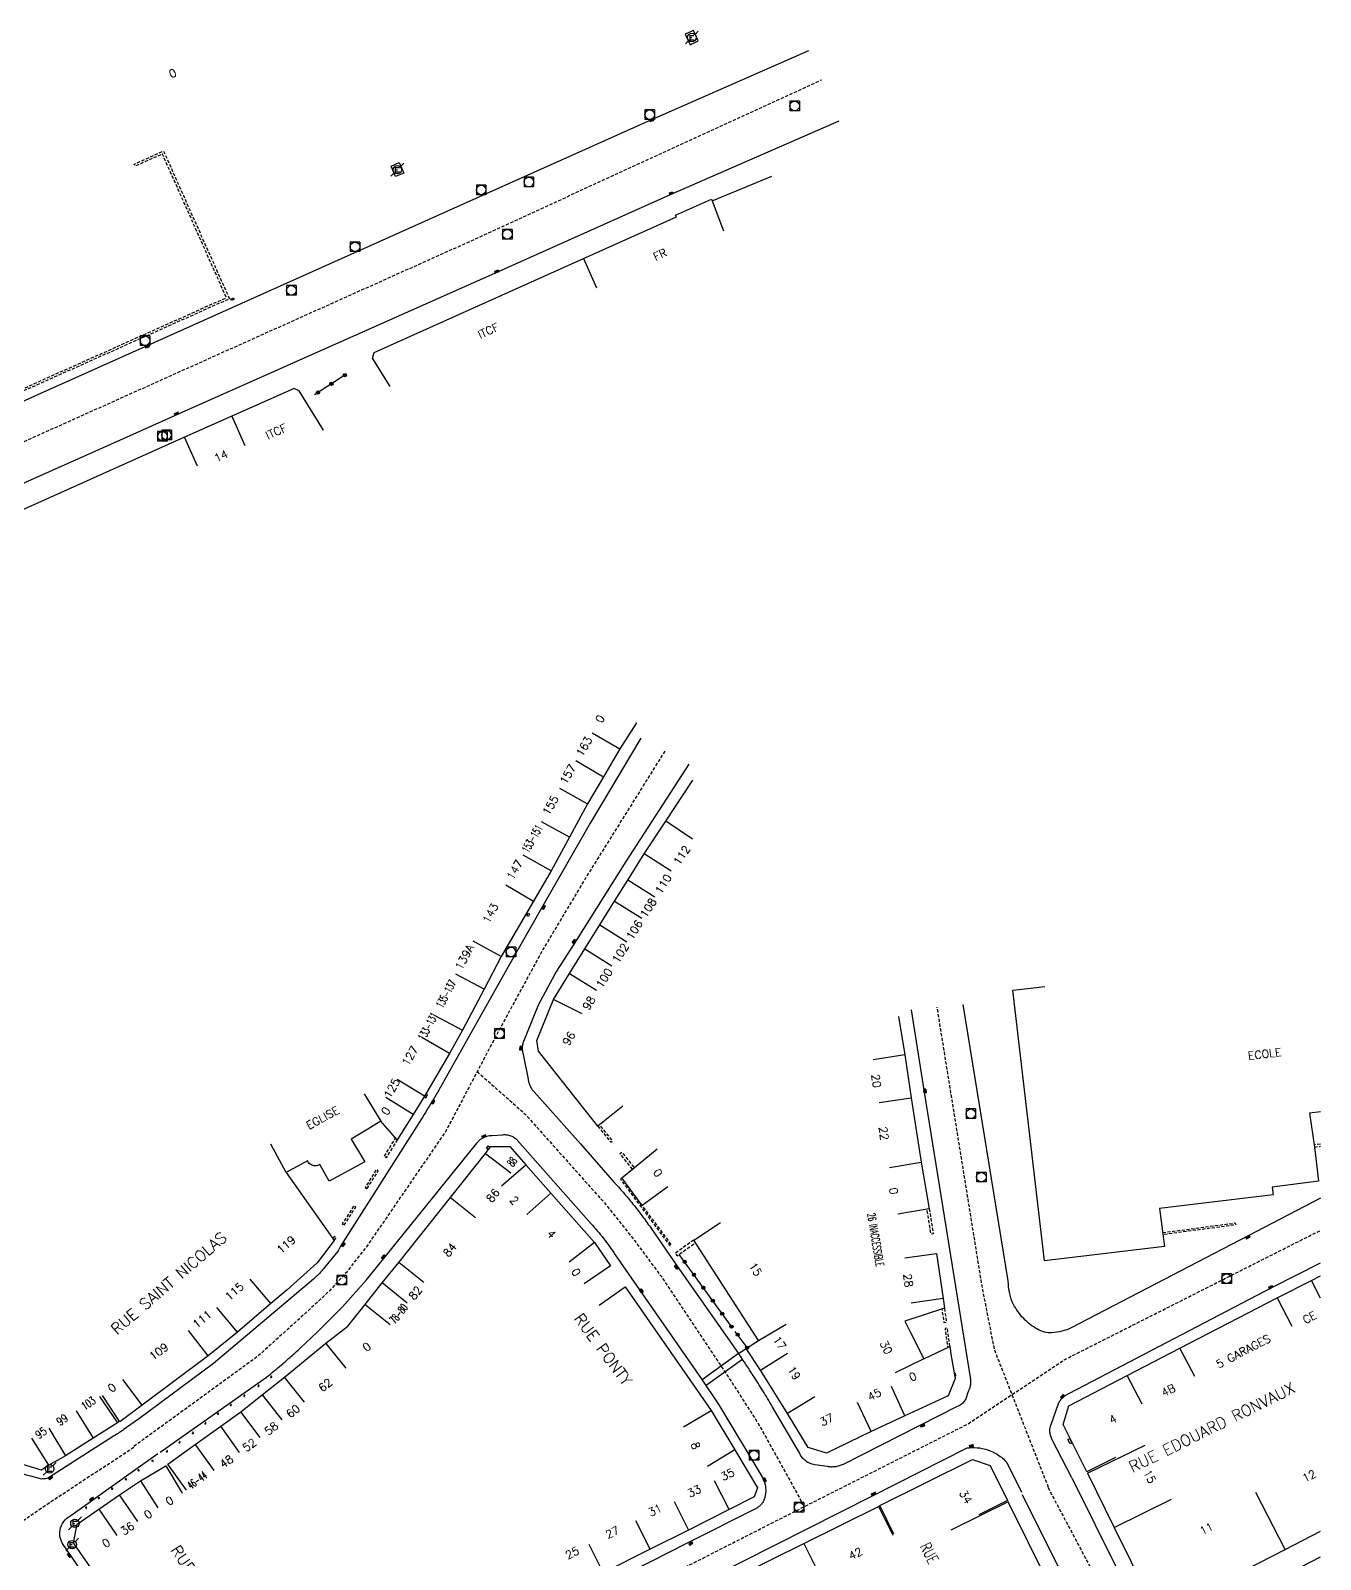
# Model space of a CAD drawing. Header units: millimetres. Extents: x 185000 to 186001, y 128000 to 129000.
# Drawn here: x 185798.6 to 186000, y 128309.4 to 128548.1 of the extents above; entities that cross this region are included whole.
import ezdxf
from ezdxf.enums import TextEntityAlignment as Align

# ---------------------------------------------------------------- set-up
doc = ezdxf.new("R2010")
doc.units = ezdxf.units.MM
doc.linetypes.add('DASHED', pattern=[0.75, 0.5, -0.25])
doc.layers.get('0').update_dxf_attribs({"linetype": 'CONTINUOUS'})
for name, color, linetype in [('W0001', 6, 'DASHED'), ('W0008', 7, 'CONTINUOUS'), ('W0017', 7, 'CONTINUOUS'), ('W0100', 7, 'CONTINUOUS'), ('W0112', 1, 'DASHED'), ('W0322', 7, 'CONTINUOUS'), ('W0400', 7, 'CONTINUOUS'), ('W0420', 7, 'CONTINUOUS'), ('W0471', 7, 'CONTINUOUS'), ('W0984', 7, 'CONTINUOUS'), ('W0989', 7, 'CONTINUOUS'), ('W0991', 7, 'CONTINUOUS'), ('W1102', 7, 'CONTINUOUS')]:
    doc.layers.add(name, color=color, linetype=linetype)
doc.styles.get("Standard").update_dxf_attribs({"font": 'romans.shx', "width": 0.85})

# ---------------------------------------------------------------- blocks, each defined once
blk = doc.blocks.new('T420')
for p, q in [((0.75, 0.75), (-0.75, 0.75)), ((-0.75, 0.75), (-0.75, -0.75)), ((0.75, 0.75), (0.75, -0.75)), ((0.75, -0.75), (-0.75, -0.75))]:
    blk.add_line(p, q)
blk.add_ellipse((0, 0), major_axis=(-0.53, 0.53), ratio=1, start_param=3.926991, end_param=10.210176)
blk = doc.blocks.new('T400')
for p, q in [((-0.15, 0.3), (0.15, 0.3)), ((-0.15, -0.25), (-0.15, 0.3)), ((-0.15, 0.15), (0.15, 0.15)), ((-0.15, 0), (0.15, 0)), ((0.15, 0.3), (0.15, -0.25)), ((-0.15, -0.15), (0.15, -0.15)), ((-0.15, -0.25), (-0.15, -0.3)), ((-0.15, -0.3), (0.15, -0.3)), ((0.15, -0.3), (0.15, -0.25))]:
    blk.add_line(p, q)
blk = doc.blocks.new('t322o')
at = {"color": 0, "linetype": 'Continuous'}
for radius in [0.25, 0.15]:
    blk.add_circle((0, 0), radius, dxfattribs=at)
blk = doc.blocks.new('T471')
for p, q in [((-0.333334, 0.333334), (-0.333334, -0.333334)), ((-0.333334, 0.333334), (0.333334, 0.333334)), ((-0.333334, 0), (0, 0)), ((0.500001, 0.500001), (1.000002, 1.000002)), ((-0.500001, -0.500001), (-1.000002, -1.000002)), ((-0.333334, -0.333334), (0.333334, -0.333334))]:
    blk.add_line(p, q)
blk.add_ellipse((0, 0), major_axis=(0.471405, 0.471405), ratio=1, start_param=5.4977871438, end_param=11.780972451)

msp = doc.modelspace()

# ---------------------------------------------------------------- linework, layer by layer
at = {"layer": 'W0001', "flags": 128}
for points in [[(185669.33, 128398.04), (185675.23, 128408.58), (185683.38, 128414.33), (185707.08, 128436.7), (185722.99, 128450.64), (185776.4, 128474.43), (185867.28, 128515.23), (185922.11, 128540.43)], [(185897.63, 128435.6), (185885.47, 128416.13), (185878.59, 128404.6), (185871.88, 128392.27), (185863.37, 128376.14), (185851.03, 128358.18), (185847.9, 128354.2), (185845.31, 128351.35), (185841.56, 128347.86), (185834.05, 128341.07), (185814.65, 128326.95)], [(185957.54, 128320.61), (185949.13, 128342.06), (185947.17, 128352.06), (185940.15, 128395.62)], [(185868.34, 128385.54), (185875.83, 128378.9), (185888.43, 128364.78), (185893.2, 128358.76), (185897.04, 128353.58), (185908.13, 128336.96), (185912.42, 128330.25), (185919.4, 128317.61)], [(185867.42, 128291.16), (185914.27, 128315.02), (185944.9, 128330.5), (185959.92, 128340.51), (186000, 128360.75)], [(185814.71, 128326.84), (185801.76, 128318.34), (185779.19, 128302.97), (185752.4, 128283.34), (185744.33, 128276.19), (185730.64, 128261.43), (185714.42, 128242.59), (185703.92, 128230.57), (185700.88, 128226.92), (185695.55, 128223.11), (185689.77, 128219.76), (185680.18, 128214.74), (185671.35, 128210.48), (185666.02, 128208.35), (185659.63, 128207.28), (185653.84, 128208.65), (185651.86, 128210.93), (185650.04, 128212.6), (185646.59, 128214.86), (185643.85, 128215.32), (185639.28, 128215.16), (185614.17, 128209.68), (185607.32, 128206.03), (185604.88, 128203.29), (185600.32, 128198.72), (185595.3, 128190.81), (185588.75, 128184.27), (185582.02, 128177.49), (185569.08, 128168.21), (185565.13, 128166.53), (185557.97, 128163.49), (185544.58, 128153.14), (185541.23, 128149.79), (185538.03, 128147.21), (185532.71, 128145.68), (185526.7, 128144.86), (185506.87, 128141.99)]]:
    msp.add_lwpolyline(points, dxfattribs=at)
at = {"layer": 'W0001'}
msp.add_lwpolyline([(185957.47, 128320.58), (185969.03, 128298.78), (185974.7, 128287.34)], dxfattribs=at)
at = {"layer": 'W0008', "flags": 128}
for points in [[(185788.31, 128486.09), (185799.6, 128491.21), (185816.46, 128498.78), (185869.78, 128522.65), (185895.24, 128534.08), (185920.14, 128544.97)], [(185909.79, 128340.62), (185904.11, 128336.55)]]:
    msp.add_lwpolyline(points, dxfattribs=at)
for points in [[(185768.37, 128381.83, 0.003466), (185767.5, 128383.06, 0.003466), (185766.62, 128384.28, 0.003087), (185765.81, 128385.36, 0.003087), (185765, 128386.43), (185762.16, 128390.63), (185748.86, 128408.19), (185733.1, 128428.5), (185726.09, 128437.5, -0.140232), (185724.34, 128439.49, -0.140232), (185723.92, 128442.11, -0.123909), (185724.75, 128444.3, -0.123909), (185726.53, 128445.84), (185739.77, 128451.77), (185751.5, 128456.98), (185760.63, 128461.04), (185774.17, 128467.07), (185811.13, 128483.54), (185822.18, 128488.47), (185871.66, 128510.46), (185898.96, 128522.71), (185924.86, 128534)], [(185893.87, 128437.63), (185885.99, 128424.36), (185878.37, 128411.09), (185873.45, 128402.38), (185863.14, 128384.06, -0.002527), (185862.23, 128382.47, -0.002527), (185861.29, 128380.9, -0.002215), (185860.46, 128379.52, -0.002215), (185859.62, 128378.16), (185847.01, 128358.29), (185846.64, 128357.55), (185844.51, 128354.95, -0.011836), (185844.08, 128354.45, -0.011836), (185843.63, 128353.96, -0.010677), (185843.21, 128353.55, -0.010677), (185842.76, 128353.15), (185827.17, 128339.99), (185815.42, 128331.26), (185813.06, 128329.6)], [(185901.39, 128433.57), (185891.55, 128418.35), (185883.78, 128406.03), (185880.73, 128401.23), (185877.92, 128396.03), (185875.57, 128390.25, 0.047504), (185875.41, 128389.74, 0.047504), (185875.36, 128389.21, 0.044976), (185875.4, 128388.71, 0.044976), (185875.53, 128388.22), (185876.29, 128384.38, 0.044396), (185876.39, 128383.82, 0.044396), (185876.6, 128383.28, 0.041961), (185876.87, 128382.82, 0.041961), (185877.22, 128382.41), (185884.44, 128374.26), (185889.79, 128368.18, -0.008932), (185891.35, 128366.43, -0.008932), (185892.84, 128364.63, -0.008633), (185894.22, 128362.84, -0.008633), (185895.54, 128361), (185899.58, 128355.14), (185909.15, 128341.51)], [(186000, 128365.8), (185988.72, 128359.9), (185961.1, 128345.56, -0.106402), (185958.08, 128344.76, -0.142816), (185955.8, 128345.31, -0.071708), (185953.68, 128346.97, -0.070611), (185952.08, 128349.19, -0.065997), (185951.48, 128350.84, -0.056205), (185951.26, 128352.89), (185944.21, 128396.04)], [(185936.1, 128395.2), (185938.11, 128382.34), (185945.34, 128337.47, -0.035733), (185945.36, 128336.94, -0.035733), (185945.29, 128336.42, -0.034906), (185945.16, 128335.92, -0.034906), (185944.96, 128335.44), (185944.68, 128334.6, -0.064391), (185944.36, 128334.04, -0.064391), (185943.9, 128333.58, -0.035096), (185943.61, 128333.38, -0.035096), (185943.29, 128333.23), (185925.48, 128324.21, -0.04238), (185924.84, 128323.96, -0.04238), (185924.17, 128323.83, -0.03477), (185923.61, 128323.8, -0.03477), (185923.05, 128323.86), (185921.03, 128324.15, -0.062981), (185920.3, 128324.36, -0.062981), (185919.64, 128324.74, -0.067303), (185919.06, 128325.31, -0.067303), (185918.66, 128326.02), (185914.39, 128333.27, 0.004986), (185912.93, 128335.69, 0.004986), (185911.42, 128338.09, 0.003627), (185910.3, 128339.81, 0.003627), (185909.15, 128341.51), (185903.47, 128337.44)], [(185813.07, 128329.58, -0.000673), (185812.98, 128329.52, -0.010733), (185811.54, 128328.6), (185801.4, 128322.1, -0.024935), (185801.09, 128322.01, -0.024935), (185800.78, 128321.95, -0.025398), (185800.46, 128321.93, -0.025398), (185800.13, 128321.93), (185798.63, 128322.35, -0.059447), (185797.68, 128322.63, -0.059447), (185796.83, 128323.12, -0.083046), (185795.87, 128324.12, -0.083046), (185795.3, 128325.37), (185773.98, 128370.72), (185771.04, 128376.99), (185769.16, 128380.57), (185768.37, 128381.83)], [(185818.83, 128326.1), (185835.44, 128337.84, 0.004014), (185836.62, 128338.8, 0.004014), (185837.79, 128339.78, 0.005077), (185839.24, 128341.04, 0.005077), (185840.67, 128342.34), (185843.33, 128344.86), (185847.3, 128348.82), (185851.07, 128353.04), (185854.59, 128357.42), (185868.32, 128374.41, -0.050364), (185868.69, 128374.83, -0.050364), (185869.13, 128375.17, -0.071236), (185869.85, 128375.48, -0.071236), (185870.63, 128375.58), (185872.31, 128375.69, -0.070153), (185873.05, 128375.67, -0.070153), (185873.76, 128375.45, -0.052604), (185874.24, 128375.16, -0.052604), (185874.64, 128374.78), (185886.11, 128361.78, -0.010952), (185887.11, 128360.65, -0.010952), (185888.07, 128359.48, -0.011219), (185888.99, 128358.24, -0.011219), (185889.86, 128356.95), (185903.31, 128337.61), (185906.04, 128333.53), (185912.87, 128322.16, -0.0375), (185913.13, 128321.59, -0.0375), (185913.3, 128321, -0.028908), (185913.36, 128320.52, -0.028908), (185913.38, 128320.04), (185913.23, 128319.04, -0.057306), (185913.03, 128318.49, -0.057306), (185912.71, 128317.99, -0.052316), (185912.33, 128317.61, -0.052316), (185911.87, 128317.32), (185900.99, 128311.84), (185878.42, 128300.36)], [(185961.16, 128322.12), (185958.08, 128328.14, -0.061593), (185957.84, 128328.76, -0.061593), (185957.76, 128329.43, -0.047315), (185957.81, 128329.94, -0.047315), (185957.96, 128330.43), (185959.09, 128333.72, -0.05005), (185959.42, 128334.26, -0.05005), (185959.86, 128334.73, -0.043532), (185960.31, 128335.06, -0.043532), (185960.8, 128335.31), (185992.52, 128351.87), (186000, 128355.68)], [(185868.77, 128288.23), (185877.97, 128292.93), (185904.7, 128306.47), (185930.06, 128319.3), (185944.84, 128326.78, -0.054704), (185946.38, 128326.82, -0.054704), (185947.89, 128326.53, -0.067303), (185949.6, 128325.73, -0.067303), (185951.04, 128324.5), (185953.32, 128319.85)], [(185820.77, 128286.78), (185814.2, 128296.44), (185803.68, 128311.69, -0.093749), (185803.23, 128312.77, -0.093749), (185803.2, 128313.94, -0.117598), (185803.77, 128315.29, -0.117598), (185804.88, 128316.23), (185818.47, 128325.92)], [(185961.17, 128322.13), (185972.18, 128299.99, 0.2242), (185975, 128297.94, 0.1685), (185977.96, 128298.4), (186000, 128309.79)]]:
    msp.add_lwpolyline(points, format="xyb", dxfattribs=at)
at = {"layer": 'W0008'}
msp.add_lwpolyline([(185964.64, 128297.06), (185953.5, 128319.48)], dxfattribs=at)
at = {"layer": 'W0017', "flags": 128}
for points in [[(185902.83, 128546.48), (185902.1, 128548.1), (185900.82, 128547.53), (185901.56, 128545.9)], [(185856.16, 128527.48), (185856.85, 128525.86), (185855.57, 128525.32), (185854.88, 128526.94)]]:
    msp.add_lwpolyline(points, close=True, dxfattribs=at)
msp.add_lwpolyline([(185909.15, 128341.51), (185910.34, 128342.31)], dxfattribs=at)
at = {"layer": 'W0100', "flags": 128}
for points in [[(185854.75, 128492.52), (185852.11, 128496.77), (185851.99, 128496.97), (185852.22, 128497.82), (185884.91, 128512.5), (185899.44, 128519.02), (185899.32, 128519.28), (185904.92, 128521.79), (185905.04, 128521.51), (185914.32, 128525.35)], [(185844.32, 128485.72), (185840.55, 128491.84), (185839.77, 128492.24), (185830.04, 128487.87), (185822.62, 128484.64), (185749.64, 128451.87), (185744.28, 128449.46), (185746.33, 128444.9)], [(185893.21, 128440.03), (185890.6, 128435.93), (185888.03, 128431.6), (185885.57, 128427.34), (185882.76, 128422.16)], [(185891.09, 128380.13), (185887.17, 128377.03), (185877.89, 128388.76), (185877.63, 128390.38), (185880.27, 128396.8), (185882.72, 128400.88), (185885.13, 128404.71), (185887.48, 128408.47), (185889.79, 128412.18), (185891.87, 128415.43), (185894.42, 128419.53), (185897.8, 128424.63), (185902, 128431.05)], [(186000, 128379.27), (185998.3, 128379.05), (185999.05, 128373.77), (185999.69, 128368.44), (185992.46, 128367.51), (185992.6, 128366.31), (185974.85, 128364.18), (185975.64, 128358.26), (185956.94, 128356), (185951.98, 128398.28), (185956.95, 128398.86)], [(185934.11, 128394.14), (185935.1, 128388.16), (185936.07, 128381.44), (185937.65, 128371.39), (185938.92, 128364.12), (185933.99, 128363.26)], [(185812.49, 128330.92), (185812.17, 128330.69), (185808.38, 128328.32), (185804.02, 128325.57), (185801.45, 128324.07), (185800.31, 128323.29), (185797.36, 128324.17), (185792.2, 128335.29), (185789.49, 128341.12), (185786.77, 128347.05), (185784.07, 128352.88), (185781.2, 128359.07), (185778.86, 128363.91), (185776.55, 128368.7), (185774.41, 128373.42), (185772.18, 128378.13), (185770.11, 128382.41)], [(185822.94, 128320.19), (185820, 128324.24), (185824.28, 128327.34), (185828.28, 128330.16), (185831.4, 128332.41), (185834.73, 128335.06), (185838.22, 128337.83), (185844.72, 128343.14), (185848.11, 128345.82), (185850.82, 128349.2), (185853.51, 128352.55), (185856.11, 128355.74), (185864.14, 128365.87), (185869.62, 128372.76), (185870.4, 128373.84), (185873.45, 128373.85), (185875.92, 128370.98), (185879.83, 128366.56), (185886.64, 128358.86), (185889.14, 128355.23), (185885.03, 128352.39)], [(185898.12, 128367.57), (185894.08, 128364.62), (185890.92, 128368.94), (185892.57, 128370.3), (185896.42, 128373.49)], [(185935.11, 128356.46), (185940.06, 128357.16), (185941.07, 128350.11), (185941.28, 128348.58), (185935.11, 128346.59), (185936, 128344.83), (185938.09, 128340.67), (185942.14, 128342.64), (185942.36, 128341.13), (185942.94, 128337.62), (185941.86, 128334.91), (185935.11, 128331.81), (185929.84, 128329.35), (185922.85, 128325.96), (185919.99, 128326.84), (185916.8, 128332.14), (185912.55, 128338.9), (185910.34, 128342.31), (185912.27, 128343.56), (185902.14, 128359.24), (185906.34, 128361.96)], [(185967.99, 128325.27), (185963.51, 128323.04), (185959.81, 128330.45), (185960.74, 128333.33), (185969.83, 128338.07), (185978.06, 128342.36), (185993.26, 128350.24), (185998.6, 128352.95), (186000, 128353.66)], [(185887.35, 128349.07), (185891.46, 128351.92), (185904.85, 128332.65), (185908.55, 128326.46), (185912.11, 128320.53), (185911.6, 128319.14), (185907.65, 128317.18), (185901.34, 128313.96), (185895.34, 128310.95), (185887.99, 128307.29), (185882.52, 128304.55), (185877.63, 128302.1), (185872.64, 128299.65), (185870.43, 128304.14)], [(185933.4, 128313.29), (185931.18, 128317.77), (185945.66, 128324.95), (185948.41, 128324.06), (185951.15, 128318.57), (185946.67, 128316.34)], [(185827.12, 128288.75), (185822.95, 128285.99), (185819.56, 128291.12), (185814.49, 128298.6), (185812.09, 128302.1), (185805.31, 128311.95), (185805.87, 128314.89), (185809.24, 128317.21), (185812.5, 128319.44), (185815.76, 128321.65), (185819.69, 128324), (185822.26, 128319.71)], [(185900.73, 128296.95), (185898.48, 128301.42), (185906.51, 128305.45), (185914.19, 128309.31), (185919.33, 128311.84), (185931, 128317.66), (185933.23, 128313.18)]]:
    msp.add_lwpolyline(points, dxfattribs=at)
for points in [[(185830.27, 128506.37), (185830.37, 128506.16), (185829.97, 128505.97), (185829.87, 128506.18)], [(185876.52, 128410.16), (185876.34, 128409.77), (185876.08, 128409.89), (185876.27, 128410.28)], [(185860.3, 128381.44), (185860.59, 128381.92), (185860.38, 128382.05), (185860.09, 128381.57)], [(185869.77, 128373.54), (185870.05, 128373.94), (185870.31, 128373.76), (185870.02, 128373.36)], [(185943.05, 128338.05), (185943, 128338.42), (185942.85, 128338.4), (185942.9, 128338.03)], [(185960.92, 128327.41), (185960.58, 128328.11), (185960.86, 128328.24), (185961.2, 128327.54)]]:
    msp.add_lwpolyline(points, close=True, dxfattribs=at)
for points in [[(185882.74, 128422.14), (185879.89, 128416.9), (185877.14, 128412.18), (185872.08, 128403.52), (185869.43, 128398.41), (185866.02, 128391.99), (185864.01, 128388.37), (185860.11, 128381.7), (185858.31, 128378.85), (185855.84, 128374.89), (185853.28, 128377.81), (185851.23, 128376.56), (185848.66, 128375), (185850.76, 128371.45), (185845.2, 128368.44), (185843.74, 128371.04, -0.097034), (185843.29, 128370.85, -0.097034), (185842.8, 128370.85, -0.126204), (185842.23, 128371.11, -0.126204), (185841.85, 128371.62), (185838.51, 128369.81), (185845.99, 128359.19), (185843.36, 128355.67), (185838.67, 128351.47), (185836.09, 128349.32), (185830.9, 128344.88), (185826.32, 128341.17), (185816, 128333.44), (185812.52, 128330.88), (185809.8, 128334.95)], [(185963.65, 128322.82), (185967.79, 128314.35), (185973.02, 128303.83), (185973.56, 128304.1, -0.137333), (185977.43, 128302.85), (185977.71, 128302.31), (185994.47, 128310.93), (186000, 128313.76)], [(185849.72, 128275.61), (185865.46, 128254.8), (185877.53, 128239.11, 0.17), (185879.46, 128237.74, 0.2001), (185881.89, 128238.27), (185895.49, 128247.49), (185921.11, 128265.13), (185933.67, 128273.82), (185954.7, 128288.24), (185959.47, 128291.49, 0.1055), (185961.53, 128293.95, 0.1075), (185961.87, 128295.82, 0.1089), (185961.34, 128297.99), (185957.55, 128305.65), (185951.26, 128318.36)]]:
    msp.add_lwpolyline(points, format="xyb", dxfattribs=at)
at = {"layer": 'W0112', "flags": 128}
for points in [[(185819.35, 128529.3), (185827.6, 128510.78), (185829.64, 128506.22), (185796.16, 128491.24), (185794.12, 128495.81), (185794.45, 128495.95), (185796.34, 128491.71), (185829.17, 128506.4), (185819.18, 128528.83), (185814.93, 128526.93), (185814.79, 128527.26)], [(185887.17, 128377.03), (185889.19, 128374.52), (185889.47, 128374.74), (185887.45, 128377.25)], [(185851.14, 128367.27), (185852.88, 128370.06), (185852.58, 128370.25), (185850.84, 128367.46)], [(185847.55, 128361.56), (185849.36, 128364.39), (185849.06, 128364.58), (185847.25, 128361.76)]]:
    msp.add_lwpolyline(points, close=True, dxfattribs=at)
for points in [[(185855.84, 128374.89), (185854.11, 128372.08), (185853.8, 128372.26), (185855.59, 128375.17)], [(185892.57, 128370.3), (185890.61, 128372.75), (185890.89, 128372.97), (185892.84, 128370.53)], [(186000, 128374.24), (185999, 128374.12)], [(185999.05, 128373.77), (186000, 128373.88)], [(185890.96, 128368.89), (185890.72, 128368.71), (185898.4, 128358.37), (185898.64, 128358.55), (185894.12, 128364.64)], [(185938.92, 128364.12), (185939.55, 128360.23), (185939.2, 128360.18), (185938.57, 128364.05)], [(185975.36, 128360.4), (185986.71, 128361.91), (185986.74, 128361.6), (185975.4, 128360.09)], [(185845.99, 128359.19), (185846.33, 128359.61), (185846.05, 128359.83), (185845.77, 128359.49)], [(185902.14, 128359.24), (185899.25, 128357.17), (185899.54, 128356.77), (185902.4, 128358.83)], [(185941.28, 128348.58), (185941.61, 128346.39), (185941.26, 128346.34), (185940.94, 128348.47)], [(185942.14, 128342.64), (185941.73, 128345.49), (185941.38, 128345.44), (185941.8, 128342.48)], [(185931, 128317.66), (185931.19, 128317.76)], [(185931.16, 128317.34), (185931.35, 128317.44)]]:
    msp.add_lwpolyline(points, dxfattribs=at)
for points in [[(185834.06, 128336.5, 0.977486), (185834.26, 128336.49, 1.023033)], [(185836.05, 128337.89, 0.977486), (185836.25, 128337.87, 1.023033)], [(185831.86, 128334.94, 0.977486), (185832.06, 128334.92, 1.023033)], [(185827.75, 128332.14, 0.977486), (185827.95, 128332.12, 1.023033)], [(185829.74, 128333.49, 0.977486), (185829.94, 128333.47, 1.023033)], [(185823.81, 128329.14, 0.977486), (185824.01, 128329.12, 1.023033)], [(185825.78, 128330.65, 0.977486), (185825.98, 128330.64, 1.023033)], [(185821.75, 128327.69, 0.977486), (185821.95, 128327.67, 1.023033)], [(185817.66, 128324.64, 1.023033), (185817.59, 128324.83, 0.977486)], [(185819.77, 128326.27, 0.977486), (185819.97, 128326.25, 1.023033)], [(185813.52, 128321.77, 1.023033), (185813.45, 128321.96, 0.977486)], [(185815.48, 128323.16, 1.023033), (185815.41, 128323.35, 0.977486)], [(185811.37, 128320.3, 1.023033), (185811.3, 128320.48, 0.977486)], [(185807.28, 128317.34, 1.023033), (185807.21, 128317.53, 0.977486)], [(185809.28, 128318.83, 1.023033), (185809.21, 128319.01, 0.977486)]]:
    msp.add_lwpolyline(points, format="xyb", close=True, dxfattribs=at)
at = {"layer": 'W0322', "flags": 128}
for points in [[(185847.66, 128494.31), (185847.1, 128493.94), (185842.9, 128491.21)], [(185908.05, 128345.72), (185899.88, 128357)], [(185910.49, 128342.44), (185908.63, 128344.97)]]:
    msp.add_lwpolyline(points, dxfattribs=at)
at = {"layer": 'W1102'}
for p, q in [((185905.04, 128521.51), (185906.78, 128516.83)), ((185884.91, 128512.5), (185886.96, 128507.94)), ((185830.04, 128487.87), (185832.06, 128483.3)), ((185824.64, 128480.07), (185822.62, 128484.64)), ((185886.28, 128438.45), (185890.6, 128435.93)), ((185883.71, 128434.12), (185888.03, 128431.6)), ((185881.2, 128429.79), (185885.57, 128427.34)), ((185901.96, 128421.86), (185897.8, 128424.63)), ((185882.76, 128422.16), (185878.36, 128424.54)), ((185879.89, 128416.9), (185875.53, 128419.36)), ((185898.63, 128416.82), (185894.42, 128419.53)), ((185896.09, 128412.76), (185891.87, 128415.43)), ((185872.82, 128414.7), (185877.14, 128412.18)), ((185889.79, 128412.18), (185894.02, 128409.52)), ((185887.48, 128408.47), (185891.72, 128405.82)), ((185872.08, 128403.52), (185867.7, 128405.93)), ((185885.13, 128404.71), (185889.36, 128402.05)), ((185869.43, 128398.41), (185865, 128400.74)), ((185882.72, 128400.88), (185886.98, 128398.26)), ((185884.74, 128394.56), (185880.27, 128396.8)), ((185861.63, 128394.38), (185866.02, 128391.99)), ((185864.01, 128388.37), (185859.67, 128390.85)), ((185935.1, 128388.16), (185930.16, 128387.37)), ((185860.11, 128381.7), (185855.85, 128384.3)), ((185850.68, 128382.08), (185853.28, 128377.81)), ((185858.31, 128378.85), (185854.07, 128381.51)), ((185931.12, 128380.7), (185936.07, 128381.44)), ((185838.51, 128369.81), (185836.12, 128374.2)), ((185869.62, 128372.76), (185873.6, 128369.73)), ((185872.15, 128367.69), (185875.92, 128370.98)), ((185932.72, 128370.57), (185937.65, 128371.39)), ((185864.14, 128365.87), (185868.06, 128362.76)), ((185876.08, 128363.25), (185879.83, 128366.56)), ((185886.64, 128358.86), (185882.7, 128355.78)), ((185860.01, 128352.61), (185856.11, 128355.74)), ((185836.09, 128349.32), (185832.86, 128353.14)), ((186000, 128350.19), (185998.6, 128352.95)), ((185857.39, 128349.41), (185853.51, 128352.55)), ((185830.9, 128344.88), (185827.7, 128348.72)), ((185850.82, 128349.2), (185854.72, 128346.07)), ((185941.07, 128350.11), (185936.12, 128349.4)), ((185993.26, 128350.24), (185995.54, 128345.79)), ((185912.27, 128343.56), (185916.57, 128346.11)), ((185826.32, 128341.17), (185823.25, 128345.12)), ((185844.69, 128343.11), (185847.84, 128339.23)), ((185912.55, 128338.9), (185916.76, 128341.6)), ((185980.37, 128337.93), (185978.06, 128342.36)), ((185938.09, 128340.67), (185933.59, 128338.49)), ((185816, 128333.44), (185813.01, 128337.46)), ((185841.36, 128333.94), (185838.22, 128337.83)), ((185935.11, 128331.81), (185933.01, 128336.35)), ((185972.14, 128333.63), (185969.83, 128338.07)), ((185809.36, 128334.83), (185812.17, 128330.69)), ((185834.73, 128335.06), (185837.84, 128331.15)), ((185921.06, 128334.76), (185916.8, 128332.14)), ((185929.84, 128329.35), (185927.69, 128333.86)), ((185805.72, 128332.56), (185808.38, 128328.32)), ((185834.42, 128328.42), (185831.4, 128332.41)), ((185900.56, 128330.08), (185904.85, 128332.65)), ((185801.42, 128329.85), (185804.02, 128325.57)), ((185831.19, 128326.09), (185828.28, 128330.16)), ((185801.45, 128324.07), (185798.78, 128328.3)), ((185824.28, 128327.34), (185827.19, 128323.27)), ((185963.65, 128322.82), (185972.63, 128327.22)), ((185908.55, 128326.46), (185904.27, 128323.89)), ((185815.76, 128321.65), (185818.45, 128317.43)), ((185907.65, 128317.18), (185905.4, 128321.65)), ((185994.47, 128310.93), (185989.9, 128319.82)), ((185809.24, 128317.21), (185812.07, 128313.09)), ((185815.32, 128315.31), (185812.5, 128319.44)), ((185899.08, 128318.42), (185901.34, 128313.96)), ((185951.26, 128318.36), (185942.29, 128313.93)), ((185967.79, 128314.35), (185976.77, 128318.76)), ((185895.34, 128310.95), (185893.1, 128315.42)), ((185885.76, 128311.76), (185887.99, 128307.29)), ((185919.33, 128311.84), (185921.55, 128307.36))]:
    msp.add_line(p, q, dxfattribs=at)

# ---------------------------------------------------------------- block references
at = {"layer": 'W0322'}
for p, rotation in [((185847.66, 128494.31), 213.0408940620135), ((185843.47, 128491.58), 213.0408940617072), ((185845.57, 128492.95), 213.0408940617072), ((185900.72, 128355.84), 125.8915508178907), ((185902.19, 128353.82), 125.8915508178907), ((185903.65, 128351.79), 125.8915508178907), ((185905.12, 128349.77), 125.8915508178907), ((185906.58, 128347.74), 125.8915508178907), ((185908.05, 128345.72), 125.8915508178907), ((185909.01, 128344.46), 126.2454091970233), ((185910.49, 128342.44), 126.2454091970233)]:
    msp.add_blockref('t322o', p, dxfattribs=dict(at, rotation=rotation))
at = {"layer": 'W0400'}
for p, rotation in [((185895.59, 128534.1), 108.5942329281552), ((185898.62, 128522.69), 289.7898879641745), ((185871.37, 128510.47), 292.6808061100027), ((185816.84, 128498.77), 114.0729522332776), ((185821.4, 128488.29), 115.1705616027768), ((185878.68, 128411.22), 336.7396109496052), ((185883.46, 128405.83), 143.2832883578009), ((185875.18, 128389.19), 173.5835785087244), ((185938.25, 128382.51), 186.7344004925094), ((185861.43, 128380.79), 152.1620935144549), ((185869.4, 128375.43), 115.2222717742458), ((185847.4, 128358.54), 320.9485959826103), ((185988.64, 128359.67), 297.0304087501116), ((185853.7, 128356.57), 139.6288275215858), ((185899.45, 128355.05), 31.57422179027412), ((185893.97, 128351.31), 32.27832892845515), ((185992.23, 128351.89), 299.1239803679422), ((185959.73, 128334.82), 132.3253335689943), ((185937.91, 128330.27), 112.3810325141101), ((185945.51, 128327.12), 101.1268060193662), ((185801.7, 128322.1), 311.6818499520879), ((185913.19, 128321.82), 23.57782116402328), ((185930.23, 128319.59), 114.9778472073442), ((185930.26, 128319.59), 117.5514939380391), ((185808.11, 128318.77), 310.3713855967417), ((185804.62, 128310.04), 33.06471960903954), ((185901.69, 128311.85), 131.0667220401826)]:
    msp.add_blockref('T400', p, dxfattribs=dict(at, rotation=rotation))
at = {"layer": 'W0420'}
for p in [(185917.89, 128536.34), (185895.28, 128534.98), (185876.39, 128524.47), (185868.95, 128523.23), (185873.03, 128516.3), (185849.26, 128514.34), (185839.32, 128507.53), (185816.45, 128499.67), (185819.18, 128484.76), (185819.82, 128484.96), (185873.59, 128404.21), (185871.78, 128391.47), (185945.41, 128378.96), (185947.04, 128369.06), (185847.16, 128352.98), (185985.35, 128353.22), (185911.55, 128325.62), (185918.6, 128317.52)]:
    msp.add_blockref('T420', p, dxfattribs=at)
at = {"layer": 'W0471'}
for p in [(185901.85, 128547.01), (185855.86, 128526.38), (185801.57, 128323.51), (185805.52, 128315), (185805.08, 128311.68)]:
    msp.add_blockref('T471', p, dxfattribs=at)

# ---------------------------------------------------------------- texts
at = {"layer": 'W0984'}
for s, rotation, p in [('FR', 24.1698, (185896.89, 128513.13)), ('ITCF', 24.8403, (185870.07, 128501.22)), ('ITCF', 24.1794, (185836.95, 128485.5)), ('ECOLE', 6.9273, (185991.29, 128388.3)), ('EGLISE', 28.4179, (185844.21, 128378.34)), ('CE', 27.4139, (185998.31, 128347.15)), ('5 GARAGES', 27.4139, (185987.96, 128341.87))]:
    msp.add_text(s, height=1.25, rotation=rotation, dxfattribs=at).set_placement(p, align=Align.MIDDLE)
at = {"layer": 'W0984', "width": 0.5}
msp.add_text('26 INACCESSIBLE', height=1.25, rotation=279.537, dxfattribs=at).set_placement((185930.55, 128359.29), align=Align.MIDDLE)
at = {"layer": 'W0989'}
for s, rotation, p in [('RUE SAINT NICOLAS', 40.853, (185820.18, 128352.52)), ('RUE PONTY', 306.4489, (185887.99, 128342.15)), ('RUE EDOUARD RONVAUX', 26.3398, (185983.08, 128330.01)), ('RUE J-B BRABANT', 304.3364, (185827.32, 128302.22))]:
    msp.add_text(s, height=1.75, rotation=rotation, dxfattribs=at).set_placement(p, align=Align.MIDDLE)
at = {"layer": 'W0989', "width": 0.7}
msp.add_text('RUE COURTENAY', height=1.75, rotation=297.1397, dxfattribs=at).set_placement((185941.27, 128305.8), align=Align.MIDDLE)
at = {"layer": 'W0991'}
for s, rotation, p in [('0', 24.236, (185820.77, 128541.43)), ('14', 23.5578, (185828.33, 128481.67)), ('0', 59.9096, (185887.52, 128440.62)), ('163', 59.9096, (185885.02, 128436.32)), ('157', 59.9096, (185882.47, 128431.97)), ('155', 59.9096, (185879.77, 128427.13)), ('112', 56.494, (185900.28, 128419.32)), ('147', 59.9096, (185874.19, 128417.06)), ('110', 58.0746, (185897.39, 128414.83)), ('143', 62.0398, (185870.41, 128410.29)), ('108', 57.4133, (185895.04, 128411.11)), ('106', 58.1354, (185892.88, 128407.68)), ('102', 58.1354, (185890.69, 128404.06)), ('139A', 62.0398, (185866.34, 128403.43)), ('100', 57.9169, (185888.16, 128400.14)), ('98', 58.9255, (185885.78, 128396.26)), ('96', 58.9255, (185882.65, 128390.72)), ('127', 59.7136, (185857.83, 128387.99)), ('125', 59.7136, (185854.99, 128382.95)), ('20', 278.1964, (185930.64, 128384.09)), ('0', 58.0465, (185854.06, 128379.39)), ('22', 278.1964, (185931.82, 128375.9)), ('0', 306.1558, (185896.54, 128369.73)), ('0', 278.1964, (185933.36, 128366.9)), ('86', 51.5142, (185870.79, 128366.21)), ('2', 311.5035, (185874.13, 128365.46)), ('4', 311.5035, (185879.94, 128360.19)), ('119', 40.7057, (185838.48, 128358.52)), ('84', 51.6115, (185864.05, 128357.7)), ('15', 302.9863, (185911.78, 128354.69)), ('0', 304.6228, (185883.78, 128354.21)), ('28', 278.1222, (185935.62, 128352.93)), ('115', 40.6351, (185830.41, 128351.21)), ('82', 50.7003, (185858.68, 128350.98)), ('111', 38.924, (185825.36, 128346.89)), ('17', 302.9863, (185915.55, 128343.19)), ('30', 296.6743, (185932.19, 128342.48)), ('109', 36.8359, (185818.61, 128341.83)), ('0', 38.3149, (185851.08, 128342.56)), ('19', 302.9863, (185917.82, 128338.47)), ('0', 36.4084, (185811.29, 128336.18)), ('62', 39.1931, (185844.61, 128336.6)), ('0', 25.0604, (185936.36, 128337.92)), ('4B', 27.5681, (185976.26, 128335.78)), ('45', 26.5833, (185930.35, 128335.11)), ('60', 38.4386, (185839.58, 128332.53)), ('37', 26.5833, (185922.9, 128331.18)), ('4', 27.5251, (185967.6, 128331.26)), ('58', 38.5852, (185836.18, 128329.82)), ('52', 35.7742, (185832.76, 128327.23)), ('8', 291.1135, (185902.43, 128327.13)), ('48', 35.2144, (185829.17, 128324.66)), ('35', 26.5833, (185907.42, 128322.64)), ('15', 296.1062, (185973.35, 128322.33)), ('12', 27.0929, (185998.24, 128322.4)), ('33', 26.5833, (185902.22, 128320.03)), ('34', 300.1229, (185944.63, 128319.13)), ('0', 30.8959, (185820.29, 128318.53)), ('31', 26.5833, (185896.1, 128317.06)), ('36', 34.4282, (185813.7, 128314.2)), ('0', 34.0894, (185816.94, 128316.41)), ('11', 27.1933, (185982.2, 128314.18)), ('0', 34.5688, (185810.39, 128311.93)), ('27', 26.5833, (185889.44, 128313.59)), ('25', 26.5833, (185883.18, 128310.4)), ('42', 26.4751, (185927.4, 128310.27))]:
    msp.add_text(s, height=1.25, rotation=rotation, dxfattribs=at).set_placement(p, align=Align.MIDDLE)
for s, rotation, width, p in [('153-151', 59.9096, 0.5, (185876.92, 128421.91)), ('135-137', 62.0398, 0.5, (185863.46, 128397.68)), ('133-131', 62.0398, 0.5, (185860.65, 128392.61)), ('88', 53.9467, 0.5, (185873.79, 128371.46)), ('78-80', 51.2548, 0.5, (185856.06, 128347.75)), ('103', 34.4282, 0.7, (185807.62, 128333.74)), ('99', 34.4282, 0.8, (185803.53, 128331.18)), ('95', 34.4282, 0.8, (185800.21, 128329.13)), ('46-44', 36.347, 0.5, (185824.6, 128321.73))]:
    msp.add_text(s, height=1.25, rotation=rotation, dxfattribs=dict(at, width=width)).set_placement(p, align=Align.MIDDLE)

doc.saveas('drawing.dxf')
